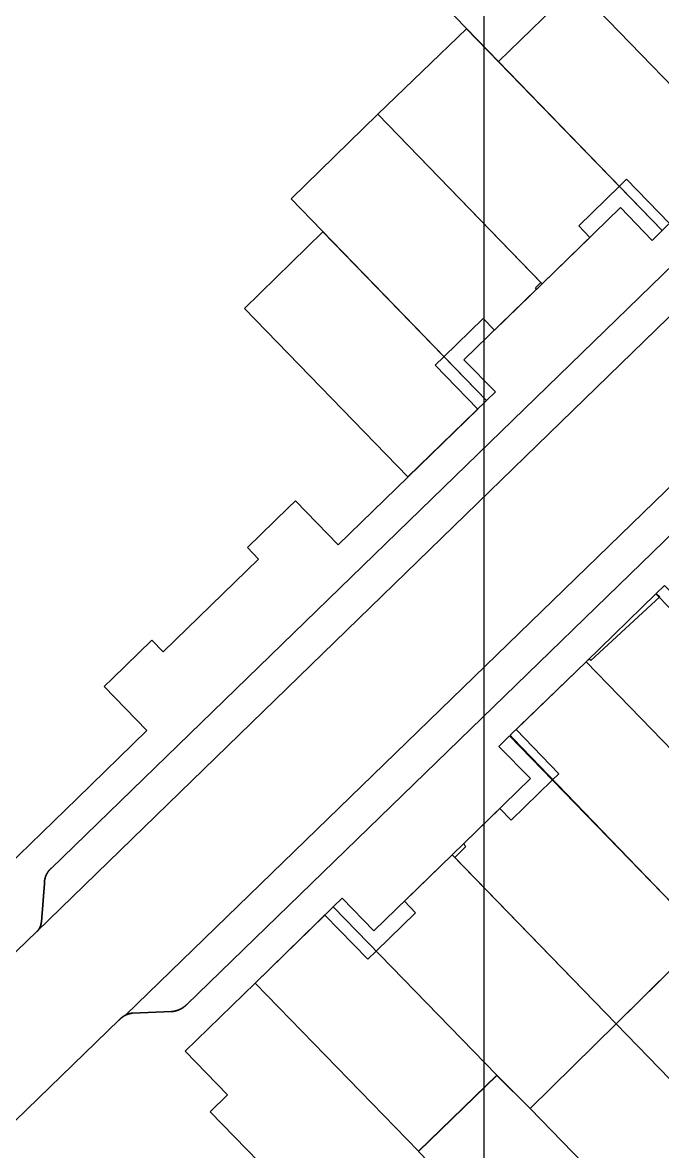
# Model space of a CAD drawing. Header units: metres. Extents: x -127 to 442, y -186 to 462.
# Drawn here: x -21.6 to 8.4, y 159 to 211.8 of the extents above; entities that cross this region are included whole.
import ezdxf

# ---------------------------------------------------------------- set-up
doc = ezdxf.new("R2010")
doc.units = ezdxf.units.M

msp = doc.modelspace()

# ---------------------------------------------------------------- linework, layer by layer
at = {"color": 7}
msp.add_lwpolyline([(0, 0), (249, 0), (249, 249), (0, 249)], close=True, dxfattribs=at)
at = {"layer": 'building_2', "color": 1}
for points in [[(4.297, 213.5), (11.961, 205.594), (16.055, 209.562), (8.367, 217.469), (4.297, 213.5)], [(8.352, 202.094), (11.961, 205.594), (4.297, 213.5), (0.68, 210), (8.352, 202.094)], [(2.727, 199.594), (6.398, 203.156), (7.875, 201.625), (8.352, 202.094), (-0.812, 211.531), (-4.961, 207.531), (2.727, 199.594)], [(2.469, 199.344), (2.414, 199.406), (2.672, 199.656), (-4.961, 207.531), (-9.031, 203.562), (0.125, 194.125), (0.539, 194.531), (-0.938, 196.031), (2.469, 199.344)], [(0.125, 194.125), (-7.539, 202.031), (-11.219, 198.438), (-3.555, 190.562), (0.125, 194.125)], [(8.234, 184.938), (5, 181.969), (4.922, 182.031), (4.781, 181.906), (12.438, 174.031), (16.109, 177.594), (8.453, 185.469), (8.062, 185.094), (8.234, 184.938)], [(4.781, 181.906), (1.227, 178.469), (1.367, 178.312), (8.852, 170.562), (12.438, 174.031), (4.781, 181.906)], [(6.195, 164.969), (10.289, 169), (8.852, 170.562), (1.195, 178.438), (0.695, 177.938), (2.18, 176.438), (-0.945, 173.406), (-0.867, 173.25), (-1.367, 172.75), (6.195, 164.969)], [(6.195, 164.969), (-1.484, 172.875), (-5.148, 169.312), (-6.633, 170.844), (-7.055, 170.438), (0.602, 162.562), (2.164, 161), (6.195, 164.969)], [(-3.062, 159), (0.602, 162.562), (-7.055, 170.438), (-10.711, 166.875), (-3.062, 159)]]:
    msp.add_lwpolyline(points, close=True, dxfattribs=at)
at = {"layer": 'road_0', "color": 8}
for points in [[(18.104, 207.202), (-20.931, 169.279), (-24.309, 166.039)], [(10.534, 202.115), (-20.272, 172.241), (-20.272, 172.241), (-20.278, 172.235), (-20.284, 172.23), (-20.29, 172.224), (-20.295, 172.219), (-20.301, 172.213), (-20.307, 172.207), (-20.312, 172.201), (-20.318, 172.196), (-20.324, 172.19), (-20.329, 172.184), (-20.335, 172.178), (-20.34, 172.172), (-20.345, 172.166), (-20.351, 172.16), (-20.356, 172.153), (-20.361, 172.147), (-20.366, 172.141), (-20.371, 172.135), (-20.376, 172.128), (-20.381, 172.122), (-20.386, 172.115), (-20.391, 172.109), (-20.396, 172.102), (-20.401, 172.096), (-20.405, 172.089), (-20.41, 172.083), (-20.415, 172.076), (-20.419, 172.069), (-20.424, 172.063), (-20.428, 172.056), (-20.432, 172.049), (-20.437, 172.042), (-20.441, 172.035), (-20.445, 172.028), (-20.449, 172.022), (-20.453, 172.015), (-20.457, 172.008), (-20.461, 172), (-20.465, 171.993), (-20.469, 171.986), (-20.473, 171.979), (-20.477, 171.972), (-20.48, 171.965), (-20.484, 171.958), (-20.487, 171.95), (-20.491, 171.943), (-20.494, 171.936), (-20.498, 171.928), (-20.501, 171.921), (-20.504, 171.913), (-20.507, 171.906), (-20.511, 171.899), (-20.514, 171.891), (-20.517, 171.884), (-20.52, 171.876), (-20.522, 171.868), (-20.525, 171.861), (-20.528, 171.853), (-20.531, 171.846), (-20.533, 171.838), (-20.536, 171.83), (-20.538, 171.823), (-20.541, 171.815), (-20.543, 171.807), (-20.545, 171.799), (-20.548, 171.792), (-20.55, 171.784), (-20.552, 171.776), (-20.554, 171.768), (-20.556, 171.76), (-20.558, 171.752), (-20.56, 171.745), (-20.561, 171.737), (-20.563, 171.729), (-20.565, 171.721), (-20.566, 171.713), (-20.568, 171.705), (-20.569, 171.697), (-20.571, 171.689), (-20.572, 171.681), (-20.573, 171.673), (-20.574, 171.665), (-20.575, 171.657), (-20.576, 171.649), (-20.577, 171.641), (-20.578, 171.633), (-20.579, 171.625), (-20.58, 171.617), (-20.581, 171.609), (-20.581, 171.601), (-20.582, 171.593), (-20.582, 171.585), (-20.583, 171.577), (-20.583, 171.568), (-20.583, 171.56), (-20.584, 171.552), (-20.584, 171.544), (-20.584, 171.536), (-20.584, 171.528), (-20.584, 171.528), (-20.724, 169.74), (-20.724, 169.74), (-20.724, 169.735), (-20.725, 169.73), (-20.725, 169.724), (-20.726, 169.719), (-20.726, 169.714), (-20.727, 169.709), (-20.728, 169.704), (-20.728, 169.699), (-20.729, 169.693), (-20.73, 169.688), (-20.731, 169.683), (-20.731, 169.678), (-20.732, 169.673), (-20.733, 169.668), (-20.734, 169.663), (-20.735, 169.657), (-20.736, 169.652), (-20.737, 169.647), (-20.738, 169.642), (-20.739, 169.637), (-20.74, 169.632), (-20.742, 169.627), (-20.743, 169.622), (-20.744, 169.617), (-20.745, 169.612), (-20.747, 169.607), (-20.748, 169.602), (-20.749, 169.597), (-20.751, 169.592), (-20.752, 169.587), (-20.754, 169.582), (-20.755, 169.577), (-20.757, 169.572), (-20.758, 169.567), (-20.76, 169.562), (-20.762, 169.557), (-20.763, 169.552), (-20.765, 169.547), (-20.767, 169.542), (-20.769, 169.537), (-20.77, 169.532), (-20.772, 169.528), (-20.774, 169.523), (-20.776, 169.518), (-20.778, 169.513), (-20.78, 169.508), (-20.782, 169.503), (-20.784, 169.499), (-20.786, 169.494), (-20.788, 169.489), (-20.791, 169.484), (-20.793, 169.48), (-20.795, 169.475), (-20.797, 169.47), (-20.8, 169.466), (-20.802, 169.461), (-20.804, 169.456), (-20.807, 169.452), (-20.809, 169.447), (-20.812, 169.442), (-20.814, 169.438), (-20.817, 169.433), (-20.819, 169.429), (-20.822, 169.424), (-20.824, 169.42), (-20.827, 169.415), (-20.83, 169.411), (-20.832, 169.406), (-20.835, 169.402), (-20.838, 169.398), (-20.841, 169.393), (-20.844, 169.389), (-20.846, 169.384), (-20.849, 169.38), (-20.852, 169.376), (-20.855, 169.372), (-20.858, 169.367), (-20.861, 169.363), (-20.864, 169.359), (-20.867, 169.355), (-20.87, 169.35), (-20.873, 169.346), (-20.877, 169.342), (-20.88, 169.338), (-20.883, 169.334), (-20.886, 169.33), (-20.89, 169.326), (-20.893, 169.322), (-20.896, 169.318), (-20.9, 169.314), (-20.903, 169.31), (-20.906, 169.306), (-20.91, 169.302), (-20.913, 169.298), (-20.917, 169.294), (-20.92, 169.29), (-20.924, 169.287), (-20.927, 169.283), (-20.931, 169.279), (-20.931, 169.279), (18.104, 207.202)], [(8.684, 202.422), (6.685, 204.482), (6.348, 204.156), (4.439, 202.303), (4.962, 201.764), (2.726, 199.595), (0.49, 197.426), (-0.033, 197.965), (-1.874, 196.179), (-2.281, 195.783), (-0.282, 193.723), (-3.555, 190.547), (-6.829, 187.371), (-8.827, 189.431), (-9.164, 189.105), (-11.073, 187.252), (-10.551, 186.714), (-12.787, 184.545), (-15.022, 182.376), (-15.544, 182.914), (-17.387, 181.126), (-17.779, 180.746), (-15.78, 178.685), (-19.053, 175.509), (-22.326, 172.333)], [(-32.805, 149.91), (-17.074, 165.149), (-17.074, 165.149), (-17.072, 165.152), (-17.069, 165.154), (-17.067, 165.157), (-17.064, 165.16), (-17.062, 165.163), (-17.059, 165.165), (-17.057, 165.168), (-17.054, 165.171), (-17.052, 165.173), (-17.049, 165.176), (-17.047, 165.178), (-17.044, 165.181), (-17.042, 165.184), (-17.039, 165.186), (-17.037, 165.189), (-17.034, 165.191), (-17.032, 165.194), (-17.029, 165.197), (-17.027, 165.199), (-17.024, 165.202), (-17.021, 165.204), (-17.019, 165.207), (-17.016, 165.209), (-17.013, 165.212), (-17.011, 165.214), (-17.008, 165.217), (-17.005, 165.219), (-17.003, 165.222), (-17, 165.224), (-16.997, 165.227), (-16.995, 165.229), (-16.992, 165.231), (-16.989, 165.234), (-16.986, 165.236), (-16.984, 165.239), (-16.981, 165.241), (-16.978, 165.243), (-16.975, 165.246), (-16.973, 165.248), (-16.97, 165.25), (-16.967, 165.253), (-16.964, 165.255), (-16.961, 165.257), (-16.959, 165.26), (-16.956, 165.262), (-16.953, 165.264), (-16.95, 165.266), (-16.947, 165.269), (-16.944, 165.271), (-16.942, 165.273), (-16.939, 165.275), (-16.936, 165.278), (-16.933, 165.28), (-16.93, 165.282), (-16.927, 165.284), (-16.924, 165.286), (-16.921, 165.288), (-16.918, 165.291), (-16.915, 165.293), (-16.912, 165.295), (-16.909, 165.297), (-16.906, 165.299), (-16.903, 165.301), (-16.9, 165.303), (-16.897, 165.305), (-16.894, 165.307), (-16.891, 165.309), (-16.888, 165.311), (-16.885, 165.313), (-16.882, 165.315), (-16.879, 165.317), (-16.876, 165.319), (-16.873, 165.321), (-16.87, 165.323), (-16.867, 165.325), (-16.864, 165.327), (-16.861, 165.329), (-16.858, 165.331), (-16.855, 165.333), (-16.851, 165.335), (-16.848, 165.336), (-16.845, 165.338), (-16.842, 165.34), (-16.839, 165.342), (-16.836, 165.344), (-16.833, 165.346), (-16.829, 165.347), (-16.826, 165.349), (-16.823, 165.351), (-16.82, 165.353), (-16.817, 165.354), (-16.814, 165.356), (-16.81, 165.358), (-16.807, 165.36), (-16.804, 165.361), (-16.801, 165.363), (-16.797, 165.365), (-16.794, 165.366), (-16.791, 165.368), (-16.791, 165.368), (22.19, 203.165)], [(22.19, 203.165), (-16.791, 165.368), (-16.791, 165.368), (-16.788, 165.37), (-16.785, 165.371), (-16.782, 165.373), (-16.778, 165.374), (-16.775, 165.376), (-16.772, 165.377), (-16.769, 165.379), (-16.766, 165.38), (-16.763, 165.382), (-16.759, 165.383), (-16.756, 165.385), (-16.753, 165.386), (-16.75, 165.387), (-16.747, 165.389), (-16.743, 165.39), (-16.74, 165.392), (-16.737, 165.393), (-16.734, 165.394), (-16.731, 165.396), (-16.727, 165.397), (-16.724, 165.398), (-16.721, 165.4), (-16.718, 165.401), (-16.714, 165.402), (-16.711, 165.403), (-16.708, 165.405), (-16.705, 165.406), (-16.701, 165.407), (-16.698, 165.408), (-16.695, 165.41), (-16.691, 165.411), (-16.688, 165.412), (-16.685, 165.413), (-16.682, 165.414), (-16.678, 165.416), (-16.675, 165.417), (-16.672, 165.418), (-16.668, 165.419), (-16.665, 165.42), (-16.662, 165.421), (-16.658, 165.422), (-16.655, 165.423), (-16.652, 165.424), (-16.648, 165.425), (-16.645, 165.427), (-16.642, 165.428), (-16.638, 165.429), (-16.635, 165.43), (-16.632, 165.431), (-16.628, 165.432), (-16.625, 165.432), (-16.621, 165.433), (-16.618, 165.434), (-16.615, 165.435), (-16.611, 165.436), (-16.608, 165.437), (-16.605, 165.438), (-16.601, 165.439), (-16.598, 165.44), (-16.594, 165.441), (-16.591, 165.441), (-16.588, 165.442), (-16.584, 165.443), (-16.581, 165.444), (-16.577, 165.445), (-16.574, 165.445), (-16.571, 165.446), (-16.567, 165.447), (-16.564, 165.448), (-16.56, 165.448), (-16.557, 165.449), (-16.553, 165.45), (-16.55, 165.451), (-16.547, 165.451), (-16.543, 165.452), (-16.54, 165.453), (-16.536, 165.453), (-16.533, 165.454), (-16.529, 165.454), (-16.526, 165.455), (-16.522, 165.456), (-16.519, 165.456), (-16.516, 165.457), (-16.512, 165.457), (-16.509, 165.458), (-16.505, 165.458), (-16.502, 165.459), (-16.498, 165.459), (-16.495, 165.46), (-16.491, 165.46), (-16.488, 165.461), (-16.484, 165.461), (-16.481, 165.462), (-16.477, 165.462), (-16.474, 165.462), (-16.47, 165.463), (-16.467, 165.463), (-16.463, 165.464), (-16.46, 165.464), (-16.46, 165.464), (-14.634, 165.537), (-14.634, 165.537), (-14.626, 165.538), (-14.618, 165.538), (-14.61, 165.539), (-14.602, 165.54), (-14.594, 165.541), (-14.586, 165.542), (-14.578, 165.542), (-14.57, 165.543), (-14.562, 165.545), (-14.554, 165.546), (-14.546, 165.547), (-14.538, 165.548), (-14.53, 165.549), (-14.522, 165.551), (-14.515, 165.552), (-14.507, 165.554), (-14.499, 165.555), (-14.491, 165.557), (-14.483, 165.558), (-14.475, 165.56), (-14.467, 165.562), (-14.459, 165.564), (-14.452, 165.566), (-14.444, 165.567), (-14.436, 165.569), (-14.428, 165.571), (-14.421, 165.574), (-14.413, 165.576), (-14.405, 165.578), (-14.397, 165.58), (-14.39, 165.582), (-14.382, 165.585), (-14.374, 165.587), (-14.367, 165.59), (-14.359, 165.592), (-14.351, 165.595), (-14.344, 165.598), (-14.336, 165.6), (-14.329, 165.603), (-14.321, 165.606), (-14.314, 165.609), (-14.306, 165.612), (-14.299, 165.615), (-14.291, 165.618), (-14.284, 165.621), (-14.276, 165.624), (-14.269, 165.627), (-14.262, 165.63), (-14.254, 165.633), (-14.247, 165.637), (-14.24, 165.64), (-14.233, 165.644), (-14.225, 165.647), (-14.218, 165.651), (-14.211, 165.654), (-14.204, 165.658), (-14.197, 165.662), (-14.19, 165.665), (-14.183, 165.669), (-14.175, 165.673), (-14.168, 165.677), (-14.161, 165.681), (-14.155, 165.685), (-14.148, 165.689), (-14.141, 165.693), (-14.134, 165.697), (-14.127, 165.702), (-14.12, 165.706), (-14.113, 165.71), (-14.107, 165.714), (-14.1, 165.719), (-14.093, 165.723), (-14.087, 165.728), (-14.08, 165.732), (-14.073, 165.737), (-14.067, 165.742), (-14.06, 165.746), (-14.054, 165.751), (-14.047, 165.756), (-14.041, 165.761), (-14.035, 165.766), (-14.028, 165.771), (-14.022, 165.775), (-14.016, 165.78), (-14.009, 165.786), (-14.003, 165.791), (-13.997, 165.796), (-13.991, 165.801), (-13.985, 165.806), (-13.979, 165.812), (-13.973, 165.817), (-13.967, 165.822), (-13.961, 165.828), (-13.955, 165.833), (-13.949, 165.839), (-13.943, 165.844), (-13.937, 165.85), (-13.932, 165.855), (-13.926, 165.861), (-13.926, 165.861), (21.739, 200.451)], [(-24.309, 166.039), (-20.931, 169.279), (-20.931, 169.279), (-20.927, 169.283), (-20.924, 169.287), (-20.92, 169.29), (-20.917, 169.294), (-20.913, 169.298), (-20.91, 169.302), (-20.906, 169.306), (-20.903, 169.31), (-20.9, 169.314), (-20.896, 169.318), (-20.893, 169.322), (-20.89, 169.326), (-20.886, 169.33), (-20.883, 169.334), (-20.88, 169.338), (-20.877, 169.342), (-20.873, 169.346), (-20.87, 169.35), (-20.867, 169.355), (-20.864, 169.359), (-20.861, 169.363), (-20.858, 169.367), (-20.855, 169.372), (-20.852, 169.376), (-20.849, 169.38), (-20.846, 169.384), (-20.844, 169.389), (-20.841, 169.393), (-20.838, 169.398), (-20.835, 169.402), (-20.832, 169.406), (-20.83, 169.411), (-20.827, 169.415), (-20.824, 169.42), (-20.822, 169.424), (-20.819, 169.429), (-20.817, 169.433), (-20.814, 169.438), (-20.812, 169.442), (-20.809, 169.447), (-20.807, 169.452), (-20.804, 169.456), (-20.802, 169.461), (-20.8, 169.466), (-20.797, 169.47), (-20.795, 169.475), (-20.793, 169.48), (-20.791, 169.484), (-20.788, 169.489), (-20.786, 169.494), (-20.784, 169.499), (-20.782, 169.503), (-20.78, 169.508), (-20.778, 169.513), (-20.776, 169.518), (-20.774, 169.523), (-20.772, 169.528), (-20.77, 169.532), (-20.769, 169.537), (-20.767, 169.542), (-20.765, 169.547), (-20.763, 169.552), (-20.762, 169.557), (-20.76, 169.562), (-20.758, 169.567), (-20.757, 169.572), (-20.755, 169.577), (-20.754, 169.582), (-20.752, 169.587), (-20.751, 169.592), (-20.749, 169.597), (-20.748, 169.602), (-20.747, 169.607), (-20.745, 169.612), (-20.744, 169.617), (-20.743, 169.622), (-20.742, 169.627), (-20.74, 169.632), (-20.739, 169.637), (-20.738, 169.642), (-20.737, 169.647), (-20.736, 169.652), (-20.735, 169.657), (-20.734, 169.663), (-20.733, 169.668), (-20.732, 169.673), (-20.731, 169.678), (-20.731, 169.683), (-20.73, 169.688), (-20.729, 169.693), (-20.728, 169.699), (-20.728, 169.704), (-20.727, 169.709), (-20.726, 169.714), (-20.726, 169.719), (-20.725, 169.724), (-20.725, 169.73), (-20.724, 169.735), (-20.724, 169.74), (-20.724, 169.74), (-20.584, 171.528), (-20.584, 171.528), (-20.584, 171.536), (-20.584, 171.544), (-20.584, 171.552), (-20.583, 171.56), (-20.583, 171.568), (-20.583, 171.577), (-20.582, 171.585), (-20.582, 171.593), (-20.581, 171.601), (-20.581, 171.609), (-20.58, 171.617), (-20.579, 171.625), (-20.578, 171.633), (-20.577, 171.641), (-20.576, 171.649), (-20.575, 171.657), (-20.574, 171.665), (-20.573, 171.673), (-20.572, 171.681), (-20.571, 171.689), (-20.569, 171.697), (-20.568, 171.705), (-20.566, 171.713), (-20.565, 171.721), (-20.563, 171.729), (-20.561, 171.737), (-20.56, 171.745), (-20.558, 171.752), (-20.556, 171.76), (-20.554, 171.768), (-20.552, 171.776), (-20.55, 171.784), (-20.548, 171.792), (-20.545, 171.799), (-20.543, 171.807), (-20.541, 171.815), (-20.538, 171.823), (-20.536, 171.83), (-20.533, 171.838), (-20.531, 171.846), (-20.528, 171.853), (-20.525, 171.861), (-20.522, 171.868), (-20.52, 171.876), (-20.517, 171.884), (-20.514, 171.891), (-20.511, 171.899), (-20.507, 171.906), (-20.504, 171.913), (-20.501, 171.921), (-20.498, 171.928), (-20.494, 171.936), (-20.491, 171.943), (-20.487, 171.95), (-20.484, 171.958), (-20.48, 171.965), (-20.477, 171.972), (-20.473, 171.979), (-20.469, 171.986), (-20.465, 171.993), (-20.461, 172), (-20.457, 172.008), (-20.453, 172.015), (-20.449, 172.022), (-20.445, 172.028), (-20.441, 172.035), (-20.437, 172.042), (-20.432, 172.049), (-20.428, 172.056), (-20.424, 172.063), (-20.419, 172.069), (-20.415, 172.076), (-20.41, 172.083), (-20.405, 172.089), (-20.401, 172.096), (-20.396, 172.102), (-20.391, 172.109), (-20.386, 172.115), (-20.381, 172.122), (-20.376, 172.128), (-20.371, 172.135), (-20.366, 172.141), (-20.361, 172.147), (-20.356, 172.153), (-20.351, 172.16), (-20.345, 172.166), (-20.34, 172.172), (-20.335, 172.178), (-20.329, 172.184), (-20.324, 172.19), (-20.318, 172.196), (-20.312, 172.201), (-20.307, 172.207), (-20.301, 172.213), (-20.295, 172.219), (-20.29, 172.224), (-20.284, 172.23), (-20.278, 172.235), (-20.272, 172.241), (-20.272, 172.241), (10.534, 202.115)], [(21.739, 200.451), (-13.926, 165.861), (-13.926, 165.861), (-13.932, 165.855), (-13.937, 165.85), (-13.943, 165.844), (-13.949, 165.839), (-13.955, 165.833), (-13.961, 165.828), (-13.967, 165.822), (-13.973, 165.817), (-13.979, 165.812), (-13.985, 165.806), (-13.991, 165.801), (-13.997, 165.796), (-14.003, 165.791), (-14.009, 165.786), (-14.016, 165.78), (-14.022, 165.775), (-14.028, 165.771), (-14.035, 165.766), (-14.041, 165.761), (-14.047, 165.756), (-14.054, 165.751), (-14.06, 165.746), (-14.067, 165.742), (-14.073, 165.737), (-14.08, 165.732), (-14.087, 165.728), (-14.093, 165.723), (-14.1, 165.719), (-14.107, 165.714), (-14.113, 165.71), (-14.12, 165.706), (-14.127, 165.702), (-14.134, 165.697), (-14.141, 165.693), (-14.148, 165.689), (-14.155, 165.685), (-14.161, 165.681), (-14.168, 165.677), (-14.175, 165.673), (-14.183, 165.669), (-14.19, 165.665), (-14.197, 165.662), (-14.204, 165.658), (-14.211, 165.654), (-14.218, 165.651), (-14.225, 165.647), (-14.233, 165.644), (-14.24, 165.64), (-14.247, 165.637), (-14.254, 165.633), (-14.262, 165.63), (-14.269, 165.627), (-14.276, 165.624), (-14.284, 165.621), (-14.291, 165.618), (-14.299, 165.615), (-14.306, 165.612), (-14.314, 165.609), (-14.321, 165.606), (-14.329, 165.603), (-14.336, 165.6), (-14.344, 165.598), (-14.351, 165.595), (-14.359, 165.592), (-14.367, 165.59), (-14.374, 165.587), (-14.382, 165.585), (-14.39, 165.582), (-14.397, 165.58), (-14.405, 165.578), (-14.413, 165.576), (-14.421, 165.574), (-14.428, 165.571), (-14.436, 165.569), (-14.444, 165.567), (-14.452, 165.566), (-14.459, 165.564), (-14.467, 165.562), (-14.475, 165.56), (-14.483, 165.558), (-14.491, 165.557), (-14.499, 165.555), (-14.507, 165.554), (-14.515, 165.552), (-14.522, 165.551), (-14.53, 165.549), (-14.538, 165.548), (-14.546, 165.547), (-14.554, 165.546), (-14.562, 165.545), (-14.57, 165.543), (-14.578, 165.542), (-14.586, 165.542), (-14.594, 165.541), (-14.602, 165.54), (-14.61, 165.539), (-14.618, 165.538), (-14.626, 165.538), (-14.634, 165.537), (-14.634, 165.537), (-16.46, 165.464), (-16.46, 165.464), (-16.463, 165.464), (-16.467, 165.463), (-16.47, 165.463), (-16.474, 165.462), (-16.477, 165.462), (-16.481, 165.462), (-16.484, 165.461), (-16.488, 165.461), (-16.491, 165.46), (-16.495, 165.46), (-16.498, 165.459), (-16.502, 165.459), (-16.505, 165.458), (-16.509, 165.458), (-16.512, 165.457), (-16.516, 165.457), (-16.519, 165.456), (-16.522, 165.456), (-16.526, 165.455), (-16.529, 165.454), (-16.533, 165.454), (-16.536, 165.453), (-16.54, 165.453), (-16.543, 165.452), (-16.547, 165.451), (-16.55, 165.451), (-16.553, 165.45), (-16.557, 165.449), (-16.56, 165.448), (-16.564, 165.448), (-16.567, 165.447), (-16.571, 165.446), (-16.574, 165.445), (-16.577, 165.445), (-16.581, 165.444), (-16.584, 165.443), (-16.588, 165.442), (-16.591, 165.441), (-16.594, 165.441), (-16.598, 165.44), (-16.601, 165.439), (-16.605, 165.438), (-16.608, 165.437), (-16.611, 165.436), (-16.615, 165.435), (-16.618, 165.434), (-16.621, 165.433), (-16.625, 165.432), (-16.628, 165.432), (-16.632, 165.431), (-16.635, 165.43), (-16.638, 165.429), (-16.642, 165.428), (-16.645, 165.427), (-16.648, 165.425), (-16.652, 165.424), (-16.655, 165.423), (-16.658, 165.422), (-16.662, 165.421), (-16.665, 165.42), (-16.668, 165.419), (-16.672, 165.418), (-16.675, 165.417), (-16.678, 165.416), (-16.682, 165.414), (-16.685, 165.413), (-16.688, 165.412), (-16.691, 165.411), (-16.695, 165.41), (-16.698, 165.408), (-16.701, 165.407), (-16.705, 165.406), (-16.708, 165.405), (-16.711, 165.403), (-16.714, 165.402), (-16.718, 165.401), (-16.721, 165.4), (-16.724, 165.398), (-16.727, 165.397), (-16.731, 165.396), (-16.734, 165.394), (-16.737, 165.393), (-16.74, 165.392), (-16.743, 165.39), (-16.747, 165.389), (-16.75, 165.387), (-16.753, 165.386), (-16.756, 165.385), (-16.759, 165.383), (-16.763, 165.382), (-16.766, 165.38), (-16.769, 165.379), (-16.772, 165.377), (-16.775, 165.376), (-16.778, 165.374), (-16.782, 165.373), (-16.785, 165.371), (-16.788, 165.37), (-16.791, 165.368), (-16.791, 165.368), (-16.794, 165.366), (-16.797, 165.365), (-16.801, 165.363), (-16.804, 165.361), (-16.807, 165.36), (-16.81, 165.358), (-16.814, 165.356), (-16.817, 165.354), (-16.82, 165.353), (-16.823, 165.351), (-16.826, 165.349), (-16.829, 165.347), (-16.833, 165.346), (-16.836, 165.344), (-16.839, 165.342), (-16.842, 165.34), (-16.845, 165.338), (-16.848, 165.336), (-16.851, 165.335), (-16.855, 165.333), (-16.858, 165.331), (-16.861, 165.329), (-16.864, 165.327), (-16.867, 165.325), (-16.87, 165.323), (-16.873, 165.321), (-16.876, 165.319), (-16.879, 165.317), (-16.882, 165.315), (-16.885, 165.313), (-16.888, 165.311), (-16.891, 165.309), (-16.894, 165.307), (-16.897, 165.305), (-16.9, 165.303), (-16.903, 165.301), (-16.906, 165.299), (-16.909, 165.297), (-16.912, 165.295), (-16.915, 165.293), (-16.918, 165.291), (-16.921, 165.288), (-16.924, 165.286), (-16.927, 165.284), (-16.93, 165.282), (-16.933, 165.28), (-16.936, 165.278), (-16.939, 165.275), (-16.942, 165.273), (-16.944, 165.271), (-16.947, 165.269), (-16.95, 165.266), (-16.953, 165.264), (-16.956, 165.262), (-16.959, 165.26), (-16.961, 165.257), (-16.964, 165.255), (-16.967, 165.253), (-16.97, 165.25), (-16.973, 165.248), (-16.975, 165.246), (-16.978, 165.243), (-16.981, 165.241), (-16.984, 165.239), (-16.986, 165.236), (-16.989, 165.234), (-16.992, 165.231), (-16.995, 165.229), (-16.997, 165.227), (-17, 165.224), (-17.003, 165.222), (-17.005, 165.219), (-17.008, 165.217), (-17.011, 165.214), (-17.013, 165.212), (-17.016, 165.209), (-17.019, 165.207), (-17.021, 165.204), (-17.024, 165.202), (-17.027, 165.199), (-17.029, 165.197), (-17.032, 165.194), (-17.034, 165.191), (-17.037, 165.189), (-17.039, 165.186), (-17.042, 165.184), (-17.044, 165.181), (-17.047, 165.178), (-17.049, 165.176), (-17.052, 165.173), (-17.054, 165.171), (-17.057, 165.168), (-17.059, 165.165), (-17.062, 165.163), (-17.064, 165.16), (-17.067, 165.157), (-17.069, 165.154), (-17.072, 165.152), (-17.074, 165.149), (-17.074, 165.149), (-32.805, 149.91)], [(-7.154, 155.025), (-12.82, 160.855), (-12.004, 161.648), (-13.986, 163.691), (-10.714, 166.867), (-7.442, 170.043), (-5.442, 167.984), (-5.049, 168.366), (-3.196, 170.165), (-3.718, 170.703), (-1.483, 172.873), (0.752, 175.042), (1.275, 174.499), (3.199, 176.373), (3.506, 176.67), (1.507, 178.73), (4.783, 181.909), (8.059, 185.089), (10.058, 183.03)]]:
    msp.add_lwpolyline(points, dxfattribs=at)
at = {"layer": 'terrain_0', "color": 8}
for points in [[(-2.692, 220.704), (-4.674, 218.784), (-6.308, 217.2), (-0.815, 211.538), (0.682, 209.996), (4.295, 213.502), (-2.692, 220.704)], [(15.835, 163.278), (10.285, 168.996), (6.191, 164.966), (13.742, 157.187), (17.488, 160.825), (15.46, 162.913), (15.835, 163.278)], [(6.191, 164.966), (2.166, 161.005), (7.663, 155.342), (7.94, 155.611), (9.968, 153.522), (13.742, 157.187), (6.191, 164.966)], [(2.166, 161.005), (0.602, 162.548), (-3.067, 158.99), (3.962, 151.748), (5.929, 153.658), (7.663, 155.342), (2.166, 161.005)]]:
    msp.add_lwpolyline(points, close=True, dxfattribs=at)

doc.saveas('drawing.dxf')
